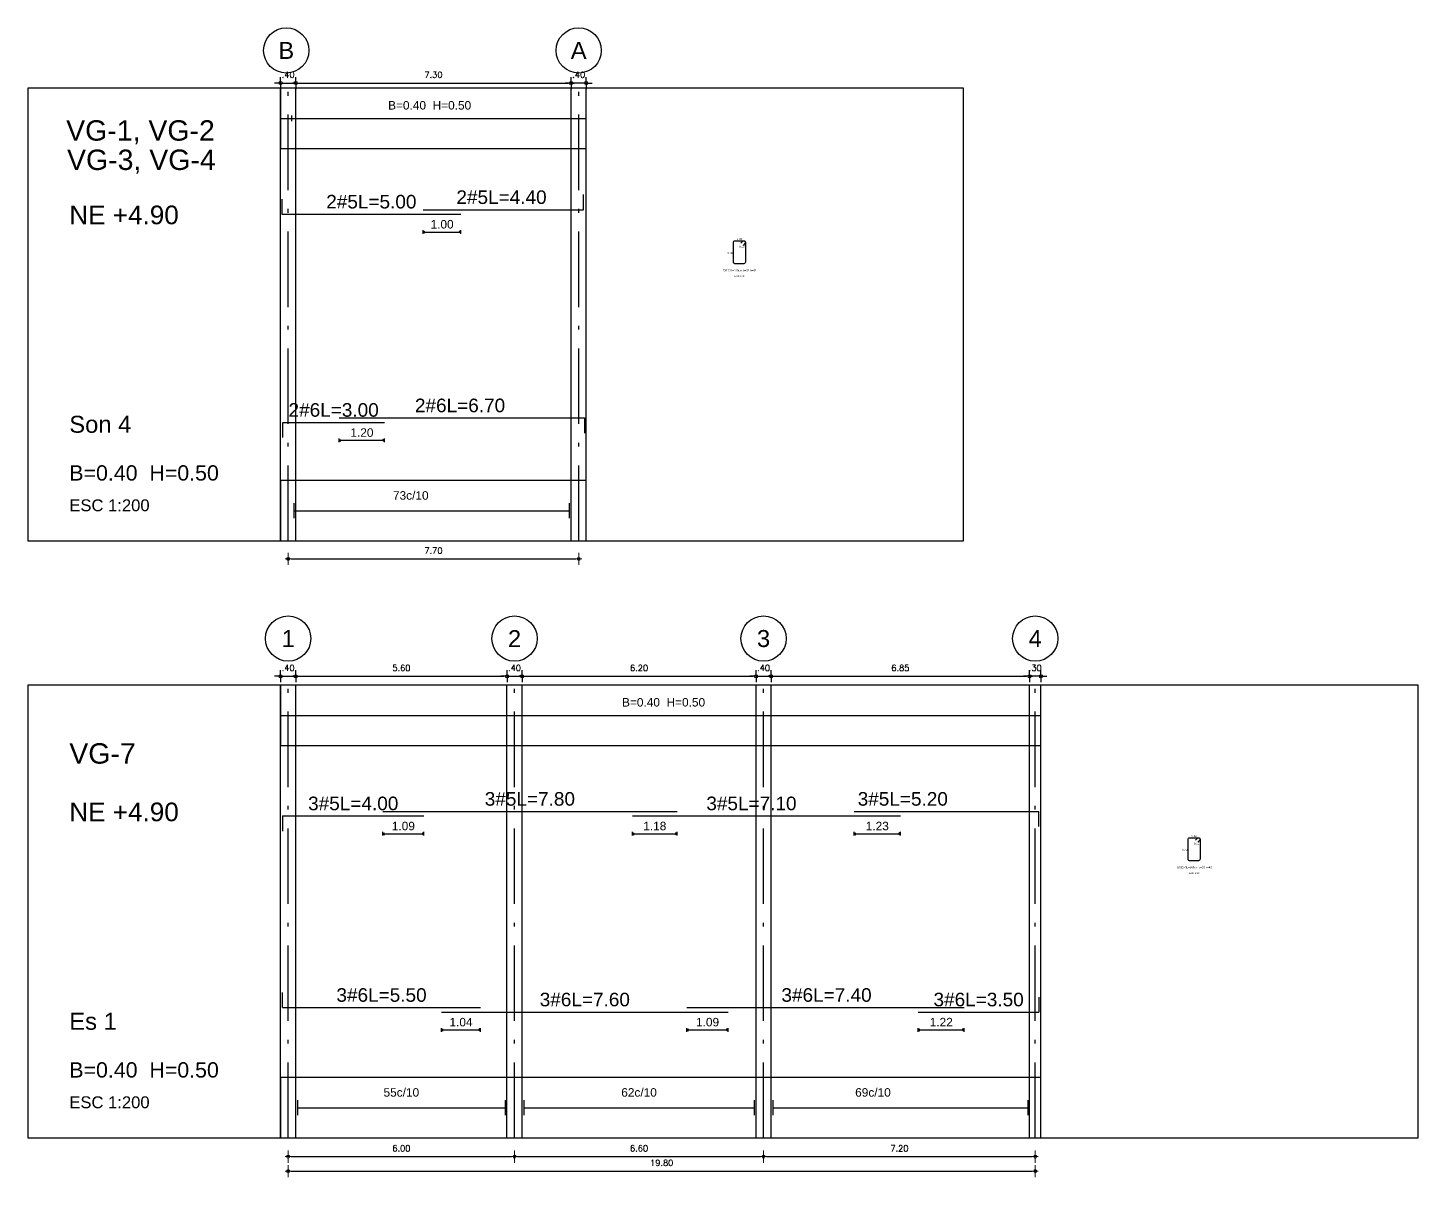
# Model space of a CAD drawing. Header units: feet. Extents: x -398 to 164, y -304 to 319.
# Drawn here: x -398.35 to -361.5, y -283.27 to -252.8 of the extents above; entities that cross this region are included whole.
import ezdxf
from ezdxf.enums import TextEntityAlignment as Align

# ---------------------------------------------------------------- set-up
doc = ezdxf.new("R2010")
doc.units = ezdxf.units.FT
doc.header["$MEASUREMENT"] = 0
doc.linetypes.add('EJES', pattern=[3, 2, -0.5, 0, -0.5])
doc.layers.get('DEFPOINTS').update_dxf_attribs({"lineweight": 0})
for name, color, linetype in [('ACERO', 6, 'Continuous'), ('AXI', 7, 'Continuous'), ('CAJA-EXT', 7, 'Continuous'), ('CAJA-GEN', 4, 'Continuous'), ('Col', 7, 'Continuous'), ('DEF-REF', 7, 'Continuous'), ('DIM', 7, 'Continuous'), ('DIM-COL', 7, 'Continuous'), ('EJES', 9, 'EJES'), ('ESTR', 7, 'Continuous'), ('Estri', 7, 'Continuous'), ('NIVEL', 7, 'Continuous'), ('NOM-DESP', 7, 'Continuous'), ('TEXTO', 7, 'Continuous'), ('TX-EJES', 7, 'Continuous'), ('TX-V', 3, 'Continuous')]:
    doc.layers.add(name, color=color, linetype=linetype)
doc.styles.add('D100N', font='romans.shx', dxfattribs={"height": 0.16})
doc.styles.get("Standard").update_dxf_attribs({"font": 'arial.ttf'})
doc.dimstyles.new('D100', dxfattribs={"dimtxt": 0.15, "dimasz": 0.08, "dimexe": 0, "dimexo": 0, "dimgap": 0.14, "dimtad": 1, "dimzin": 4, "dimdsep": 46, "dimtxsty": 'D100N', "dimblk1": 'DIMBLK', "dimblk2": 'DIMBLK', "dimsah": 1, "dimcen": 0.09, "dimse1": 1, "dimse2": 1, "dimclrd": 9, "dimclre": 256, "dimclrt": 256, "dimadec": 0, "dimazin": 0, "dimtfac": 6, "dimtix": 1, "dimtmove": 2, "dimatfit": 3, "dimfxl": 1, "dimtvp": 0.466667, "dimtolj": 1, "dimtzin": 4, "dimarcsym": 0})

# ---------------------------------------------------------------- blocks, each defined once
blk = doc.blocks.new('DIMBLK')
for q in [(0, 2), (0, -2), (-1, 0), (1, 0)]:
    blk.add_line((0, 0), q)
blk.add_circle((0, 0), 0.5)
blk = doc.blocks.new('*D240')
at = {"layer": 'DEFPOINTS', "color": 9, "lineweight": -2, "transparency": 16777216}
blk.add_line((-391.373, -266.881), (-383.833, -266.881), dxfattribs=at)
at = {"layer": 'DEFPOINTS', "color": 0, "transparency": 16777216}
for p in [(-391.453, -266.404), (-383.753, -266.404), (-383.753, -266.881)]:
    blk.add_point(p, dxfattribs=at)
at = {"layer": 'DEFPOINTS', "color": 9, "lineweight": -2, "transparency": 16777216, "xscale": 0.08, "yscale": 0.08, "zscale": 0.08, "rotation": 180}
blk.add_blockref('DIMBLK', (-391.453, -266.881), dxfattribs=at)
at = {"layer": 'DEFPOINTS', "color": 9, "lineweight": -2, "transparency": 16777216, "xscale": 0.08, "yscale": 0.08, "zscale": 0.08}
blk.add_blockref('DIMBLK', (-383.753, -266.881), dxfattribs=at)
at = {"layer": 'DEFPOINTS', "transparency": 16777216, "insert": (-387.603, -266.661), "char_height": 0.16, "attachment_point": 5, "style": 'D100N'}
blk.add_mtext('\\A1;7.70', dxfattribs=at)
blk = doc.blocks.new('*D245')
at = {"layer": 'DEFPOINTS', "color": 9, "lineweight": -2, "transparency": 16777216}
blk.add_line((-391.373, -282.723), (-385.533, -282.723), dxfattribs=at)
at = {"layer": 'DEFPOINTS', "color": 0, "transparency": 16777216}
for p in [(-391.453, -282.227), (-385.453, -282.227), (-385.453, -282.723)]:
    blk.add_point(p, dxfattribs=at)
at = {"layer": 'DEFPOINTS', "color": 9, "lineweight": -2, "transparency": 16777216, "xscale": 0.08, "yscale": 0.08, "zscale": 0.08, "rotation": 180}
blk.add_blockref('DIMBLK', (-391.453, -282.723), dxfattribs=at)
at = {"layer": 'DEFPOINTS', "color": 9, "lineweight": -2, "transparency": 16777216, "xscale": 0.08, "yscale": 0.08, "zscale": 0.08}
blk.add_blockref('DIMBLK', (-385.453, -282.723), dxfattribs=at)
at = {"layer": 'DEFPOINTS', "transparency": 16777216, "insert": (-388.453, -282.503), "char_height": 0.16, "attachment_point": 5, "style": 'D100N'}
blk.add_mtext('\\A1;6.00', dxfattribs=at)
blk = doc.blocks.new('*D246')
at = {"layer": 'DEFPOINTS', "color": 9, "lineweight": -2, "transparency": 16777216}
blk.add_line((-385.373, -282.723), (-378.933, -282.723), dxfattribs=at)
at = {"layer": 'DEFPOINTS', "color": 0, "transparency": 16777216}
for p in [(-385.453, -282.227), (-378.853, -282.227), (-378.853, -282.723)]:
    blk.add_point(p, dxfattribs=at)
at = {"layer": 'DEFPOINTS', "color": 9, "lineweight": -2, "transparency": 16777216, "xscale": 0.08, "yscale": 0.08, "zscale": 0.08, "rotation": 180}
blk.add_blockref('DIMBLK', (-385.453, -282.723), dxfattribs=at)
at = {"layer": 'DEFPOINTS', "color": 9, "lineweight": -2, "transparency": 16777216, "xscale": 0.08, "yscale": 0.08, "zscale": 0.08}
blk.add_blockref('DIMBLK', (-378.853, -282.723), dxfattribs=at)
at = {"layer": 'DEFPOINTS', "transparency": 16777216, "insert": (-382.153, -282.503), "char_height": 0.16, "attachment_point": 5, "style": 'D100N'}
blk.add_mtext('\\A1;6.60', dxfattribs=at)
blk = doc.blocks.new('*D247')
at = {"layer": 'DEFPOINTS', "color": 9, "lineweight": -2, "transparency": 16777216}
blk.add_line((-378.773, -282.723), (-371.733, -282.723), dxfattribs=at)
at = {"layer": 'DEFPOINTS', "color": 0, "transparency": 16777216}
for p in [(-378.853, -282.227), (-371.653, -282.227), (-371.653, -282.723)]:
    blk.add_point(p, dxfattribs=at)
at = {"layer": 'DEFPOINTS', "color": 9, "lineweight": -2, "transparency": 16777216, "xscale": 0.08, "yscale": 0.08, "zscale": 0.08, "rotation": 180}
blk.add_blockref('DIMBLK', (-378.853, -282.723), dxfattribs=at)
at = {"layer": 'DEFPOINTS', "color": 9, "lineweight": -2, "transparency": 16777216, "xscale": 0.08, "yscale": 0.08, "zscale": 0.08}
blk.add_blockref('DIMBLK', (-371.653, -282.723), dxfattribs=at)
at = {"layer": 'DEFPOINTS', "transparency": 16777216, "insert": (-375.253, -282.503), "char_height": 0.16, "attachment_point": 5, "style": 'D100N'}
blk.add_mtext('\\A1;7.20', dxfattribs=at)
blk = doc.blocks.new('*D248')
at = {"layer": 'DEFPOINTS', "color": 9, "lineweight": -2, "transparency": 16777216}
blk.add_line((-391.373, -283.107), (-371.733, -283.107), dxfattribs=at)
at = {"layer": 'DEFPOINTS', "color": 0, "transparency": 16777216}
for p in [(-391.453, -282.227), (-371.653, -282.227), (-371.653, -283.107)]:
    blk.add_point(p, dxfattribs=at)
at = {"layer": 'DEFPOINTS', "color": 9, "lineweight": -2, "transparency": 16777216, "xscale": 0.08, "yscale": 0.08, "zscale": 0.08, "rotation": 180}
blk.add_blockref('DIMBLK', (-391.453, -283.107), dxfattribs=at)
at = {"layer": 'DEFPOINTS', "color": 9, "lineweight": -2, "transparency": 16777216, "xscale": 0.08, "yscale": 0.08, "zscale": 0.08}
blk.add_blockref('DIMBLK', (-371.653, -283.107), dxfattribs=at)
at = {"layer": 'DEFPOINTS', "transparency": 16777216, "insert": (-381.553, -282.887), "char_height": 0.16, "attachment_point": 5, "style": 'D100N'}
blk.add_mtext('\\A1;19.80', dxfattribs=at)
blk = doc.blocks.new('*D301')
at = {"layer": 'DEFPOINTS', "color": 0, "transparency": 16777216}
for p in [(-391.653, -254.404), (-391.253, -254.268), (-391.253, -254.404)]:
    blk.add_point(p, dxfattribs=at)
at = {"layer": 'DIM', "color": 9, "lineweight": -2, "transparency": 16777216}
for p, q in [((-391.733, -254.268), (-391.813, -254.268)), ((-391.653, -254.268), (-391.253, -254.268)), ((-391.173, -254.268), (-391.093, -254.268))]:
    blk.add_line(p, q, dxfattribs=at)
at = {"layer": 'DIM', "color": 9, "lineweight": -2, "transparency": 16777216, "xscale": 0.08, "yscale": 0.08, "zscale": 0.08}
blk.add_blockref('DIMBLK', (-391.653, -254.268), dxfattribs=at)
at = {"layer": 'DIM', "color": 9, "lineweight": -2, "transparency": 16777216, "xscale": 0.08, "yscale": 0.08, "zscale": 0.08, "rotation": 180}
blk.add_blockref('DIMBLK', (-391.253, -254.268), dxfattribs=at)
at = {"layer": 'DIM', "transparency": 16777216, "insert": (-391.453, -254.048), "char_height": 0.16, "attachment_point": 5, "style": 'D100N'}
blk.add_mtext('\\A1;.40', dxfattribs=at)
blk = doc.blocks.new('*D302')
at = {"layer": 'DEFPOINTS', "color": 0, "transparency": 16777216}
for p in [(-391.253, -254.429), (-383.953, -254.268), (-383.953, -254.429)]:
    blk.add_point(p, dxfattribs=at)
at = {"layer": 'DIM', "color": 9, "lineweight": -2, "transparency": 16777216}
blk.add_line((-391.173, -254.268), (-384.033, -254.268), dxfattribs=at)
at = {"layer": 'DIM', "color": 9, "lineweight": -2, "transparency": 16777216, "xscale": 0.08, "yscale": 0.08, "zscale": 0.08, "rotation": 180}
blk.add_blockref('DIMBLK', (-391.253, -254.268), dxfattribs=at)
at = {"layer": 'DIM', "color": 9, "lineweight": -2, "transparency": 16777216, "xscale": 0.08, "yscale": 0.08, "zscale": 0.08}
blk.add_blockref('DIMBLK', (-383.953, -254.268), dxfattribs=at)
at = {"layer": 'DIM', "transparency": 16777216, "insert": (-387.603, -254.048), "char_height": 0.16, "attachment_point": 5, "style": 'D100N'}
blk.add_mtext('\\A1;7.30', dxfattribs=at)
blk = doc.blocks.new('*D303')
at = {"layer": 'DEFPOINTS', "color": 0, "transparency": 16777216}
for p in [(-383.953, -254.268), (-383.953, -254.429), (-383.553, -254.404)]:
    blk.add_point(p, dxfattribs=at)
at = {"layer": 'DIM', "color": 9, "lineweight": -2, "transparency": 16777216}
for p, q in [((-384.033, -254.268), (-384.113, -254.268)), ((-383.553, -254.268), (-383.953, -254.268)), ((-383.473, -254.268), (-383.393, -254.268))]:
    blk.add_line(p, q, dxfattribs=at)
at = {"layer": 'DIM', "color": 9, "lineweight": -2, "transparency": 16777216, "xscale": 0.08, "yscale": 0.08, "zscale": 0.08}
blk.add_blockref('DIMBLK', (-383.953, -254.268), dxfattribs=at)
at = {"layer": 'DIM', "color": 9, "lineweight": -2, "transparency": 16777216, "xscale": 0.08, "yscale": 0.08, "zscale": 0.08, "rotation": 180}
blk.add_blockref('DIMBLK', (-383.553, -254.268), dxfattribs=at)
at = {"layer": 'DIM', "transparency": 16777216, "insert": (-383.753, -254.048), "char_height": 0.16, "attachment_point": 5, "style": 'D100N'}
blk.add_mtext('\\A1;.40', dxfattribs=at)
blk = doc.blocks.new('*D304')
at = {"layer": 'DEFPOINTS', "color": 0, "transparency": 16777216}
for p in [(-371.803, -269.991), (-371.803, -270.227), (-371.503, -270.227)]:
    blk.add_point(p, dxfattribs=at)
at = {"layer": 'DIM', "color": 9, "lineweight": -2, "transparency": 16777216}
for p, q in [((-371.883, -269.991), (-371.963, -269.991)), ((-371.503, -269.991), (-371.803, -269.991)), ((-371.423, -269.991), (-371.343, -269.991))]:
    blk.add_line(p, q, dxfattribs=at)
at = {"layer": 'DIM', "color": 9, "lineweight": -2, "transparency": 16777216, "xscale": 0.08, "yscale": 0.08, "zscale": 0.08}
blk.add_blockref('DIMBLK', (-371.803, -269.991), dxfattribs=at)
at = {"layer": 'DIM', "color": 9, "lineweight": -2, "transparency": 16777216, "xscale": 0.08, "yscale": 0.08, "zscale": 0.08, "rotation": 180}
blk.add_blockref('DIMBLK', (-371.503, -269.991), dxfattribs=at)
at = {"layer": 'DIM', "transparency": 16777216, "insert": (-371.653, -269.771), "char_height": 0.16, "attachment_point": 5, "style": 'D100N'}
blk.add_mtext('\\A1;.30', dxfattribs=at)
blk = doc.blocks.new('*D305')
at = {"layer": 'DEFPOINTS', "color": 0, "transparency": 16777216}
for p in [(-371.803, -269.991), (-378.653, -270.227), (-371.803, -270.227)]:
    blk.add_point(p, dxfattribs=at)
at = {"layer": 'DIM', "color": 9, "lineweight": -2, "transparency": 16777216}
blk.add_line((-378.573, -269.991), (-371.883, -269.991), dxfattribs=at)
at = {"layer": 'DIM', "color": 9, "lineweight": -2, "transparency": 16777216, "xscale": 0.08, "yscale": 0.08, "zscale": 0.08, "rotation": 180}
blk.add_blockref('DIMBLK', (-378.653, -269.991), dxfattribs=at)
at = {"layer": 'DIM', "color": 9, "lineweight": -2, "transparency": 16777216, "xscale": 0.08, "yscale": 0.08, "zscale": 0.08}
blk.add_blockref('DIMBLK', (-371.803, -269.991), dxfattribs=at)
at = {"layer": 'DIM', "transparency": 16777216, "insert": (-375.228, -269.771), "char_height": 0.16, "attachment_point": 5, "style": 'D100N'}
blk.add_mtext('\\A1;6.85', dxfattribs=at)
blk = doc.blocks.new('*D306')
at = {"layer": 'DEFPOINTS', "color": 0, "transparency": 16777216}
for p in [(-378.653, -269.991), (-379.053, -270.227), (-378.653, -270.227)]:
    blk.add_point(p, dxfattribs=at)
at = {"layer": 'DIM', "color": 9, "lineweight": -2, "transparency": 16777216}
for p, q in [((-379.133, -269.991), (-379.213, -269.991)), ((-379.053, -269.991), (-378.653, -269.991)), ((-378.573, -269.991), (-378.493, -269.991))]:
    blk.add_line(p, q, dxfattribs=at)
at = {"layer": 'DIM', "color": 9, "lineweight": -2, "transparency": 16777216, "xscale": 0.08, "yscale": 0.08, "zscale": 0.08}
blk.add_blockref('DIMBLK', (-379.053, -269.991), dxfattribs=at)
at = {"layer": 'DIM', "color": 9, "lineweight": -2, "transparency": 16777216, "xscale": 0.08, "yscale": 0.08, "zscale": 0.08, "rotation": 180}
blk.add_blockref('DIMBLK', (-378.653, -269.991), dxfattribs=at)
at = {"layer": 'DIM', "transparency": 16777216, "insert": (-378.853, -269.771), "char_height": 0.16, "attachment_point": 5, "style": 'D100N'}
blk.add_mtext('\\A1;.40', dxfattribs=at)
blk = doc.blocks.new('*D307')
at = {"layer": 'DEFPOINTS', "color": 0, "transparency": 16777216}
for p in [(-379.053, -269.991), (-385.253, -270.227), (-379.053, -270.227)]:
    blk.add_point(p, dxfattribs=at)
at = {"layer": 'DIM', "color": 9, "lineweight": -2, "transparency": 16777216}
blk.add_line((-385.173, -269.991), (-379.133, -269.991), dxfattribs=at)
at = {"layer": 'DIM', "color": 9, "lineweight": -2, "transparency": 16777216, "xscale": 0.08, "yscale": 0.08, "zscale": 0.08, "rotation": 180}
blk.add_blockref('DIMBLK', (-385.253, -269.991), dxfattribs=at)
at = {"layer": 'DIM', "color": 9, "lineweight": -2, "transparency": 16777216, "xscale": 0.08, "yscale": 0.08, "zscale": 0.08}
blk.add_blockref('DIMBLK', (-379.053, -269.991), dxfattribs=at)
at = {"layer": 'DIM', "transparency": 16777216, "insert": (-382.153, -269.771), "char_height": 0.16, "attachment_point": 5, "style": 'D100N'}
blk.add_mtext('\\A1;6.20', dxfattribs=at)
blk = doc.blocks.new('*D308')
at = {"layer": 'DEFPOINTS', "color": 0, "transparency": 16777216}
for p in [(-385.253, -269.991), (-385.653, -270.227), (-385.253, -270.227)]:
    blk.add_point(p, dxfattribs=at)
at = {"layer": 'DIM', "color": 9, "lineweight": -2, "transparency": 16777216}
for p, q in [((-385.733, -269.991), (-385.813, -269.991)), ((-385.653, -269.991), (-385.253, -269.991)), ((-385.173, -269.991), (-385.093, -269.991))]:
    blk.add_line(p, q, dxfattribs=at)
at = {"layer": 'DIM', "color": 9, "lineweight": -2, "transparency": 16777216, "xscale": 0.08, "yscale": 0.08, "zscale": 0.08}
blk.add_blockref('DIMBLK', (-385.653, -269.991), dxfattribs=at)
at = {"layer": 'DIM', "color": 9, "lineweight": -2, "transparency": 16777216, "xscale": 0.08, "yscale": 0.08, "zscale": 0.08, "rotation": 180}
blk.add_blockref('DIMBLK', (-385.253, -269.991), dxfattribs=at)
at = {"layer": 'DIM', "transparency": 16777216, "insert": (-385.453, -269.771), "char_height": 0.16, "attachment_point": 5, "style": 'D100N'}
blk.add_mtext('\\A1;.40', dxfattribs=at)
blk = doc.blocks.new('*D309')
at = {"layer": 'DEFPOINTS', "color": 0, "transparency": 16777216}
for p in [(-385.653, -269.991), (-391.253, -270.227), (-385.653, -270.227)]:
    blk.add_point(p, dxfattribs=at)
at = {"layer": 'DIM', "color": 9, "lineweight": -2, "transparency": 16777216}
blk.add_line((-391.173, -269.991), (-385.733, -269.991), dxfattribs=at)
at = {"layer": 'DIM', "color": 9, "lineweight": -2, "transparency": 16777216, "xscale": 0.08, "yscale": 0.08, "zscale": 0.08, "rotation": 180}
blk.add_blockref('DIMBLK', (-391.253, -269.991), dxfattribs=at)
at = {"layer": 'DIM', "color": 9, "lineweight": -2, "transparency": 16777216, "xscale": 0.08, "yscale": 0.08, "zscale": 0.08}
blk.add_blockref('DIMBLK', (-385.653, -269.991), dxfattribs=at)
at = {"layer": 'DIM', "transparency": 16777216, "insert": (-388.453, -269.771), "char_height": 0.16, "attachment_point": 5, "style": 'D100N'}
blk.add_mtext('\\A1;5.60', dxfattribs=at)
blk = doc.blocks.new('*D310')
at = {"layer": 'DEFPOINTS', "color": 0, "transparency": 16777216}
for p in [(-391.253, -269.991), (-391.653, -270.227), (-391.253, -270.227)]:
    blk.add_point(p, dxfattribs=at)
at = {"layer": 'DIM', "color": 9, "lineweight": -2, "transparency": 16777216}
for p, q in [((-391.733, -269.991), (-391.813, -269.991)), ((-391.653, -269.991), (-391.253, -269.991)), ((-391.173, -269.991), (-391.093, -269.991))]:
    blk.add_line(p, q, dxfattribs=at)
at = {"layer": 'DIM', "color": 9, "lineweight": -2, "transparency": 16777216, "xscale": 0.08, "yscale": 0.08, "zscale": 0.08}
blk.add_blockref('DIMBLK', (-391.653, -269.991), dxfattribs=at)
at = {"layer": 'DIM', "color": 9, "lineweight": -2, "transparency": 16777216, "xscale": 0.08, "yscale": 0.08, "zscale": 0.08, "rotation": 180}
blk.add_blockref('DIMBLK', (-391.253, -269.991), dxfattribs=at)
at = {"layer": 'DIM', "transparency": 16777216, "insert": (-391.453, -269.771), "char_height": 0.16, "attachment_point": 5, "style": 'D100N'}
blk.add_mtext('\\A1;.40', dxfattribs=at)

msp = doc.modelspace()

# ---------------------------------------------------------------- linework, layer by layer
at = {"layer": 'ACERO'}
for p, q in [((-391.6035, -273.694), (-391.6035, -274.094)), ((-391.6035, -273.694), (-387.8535, -273.694)), ((-388.9472, -273.574), (-381.1472, -273.574)), ((-382.3249, -273.694), (-375.225, -273.694)), ((-376.4535, -273.574), (-371.5535, -273.574)), ((-371.5535, -273.974), (-371.5535, -273.574)), ((-391.6035, -278.772), (-391.6035, -278.372)), ((-371.5535, -278.492), (-371.5535, -278.892)), ((-391.6035, -278.772), (-386.3535, -278.772)), ((-387.3905, -278.892), (-379.7905, -278.892)), ((-380.8844, -278.772), (-373.5344, -278.772)), ((-374.7535, -278.892), (-371.5535, -278.892))]:
    msp.add_line(p, q, dxfattribs=at)
for points in [[(-391.6237, -257.3455), (-391.6237, -257.7455), (-386.8737, -257.7455)], [(-387.8737, -257.6255), (-383.6237, -257.6255), (-383.6237, -257.2255)], [(-391.5977, -263.6654), (-391.5977, -263.2654), (-388.8977, -263.2654)], [(-390.0977, -263.1454), (-383.5977, -263.1454), (-383.5977, -263.5454)]]:
    msp.add_lwpolyline(points, dxfattribs=at)
for points in [[(-379.4556, -258.511), (-379.4042, -258.4595, -0.6681786), (-379.3335, -258.4888), (-379.3335, -259.0169, -0.4142136), (-379.3749, -259.0583), (-379.612, -259.0583, -0.4142136), (-379.6535, -259.0169), (-379.6535, -258.4888, -0.4142136), (-379.612, -258.4474), (-379.3749, -258.4474, -0.6681786), (-379.3456, -258.5182), (-379.397, -258.5696)], [(-367.4056, -274.3337), (-367.3542, -274.2822, -0.6681786), (-367.2835, -274.3115), (-367.2835, -274.8395, -0.4142136), (-367.3249, -274.881), (-367.562, -274.881, -0.4142136), (-367.6035, -274.8395), (-367.6035, -274.3115, -0.4142136), (-367.562, -274.2701), (-367.3249, -274.2701, -0.6681786), (-367.2956, -274.3409), (-367.347, -274.3923)]]:
    msp.add_lwpolyline(points, format="xyb", dxfattribs=at)
at = {"layer": 'AXI'}
for centre in [(-391.5035, -253.4038), (-383.7535, -253.4038), (-391.4535, -268.9907), (-385.4535, -268.9907), (-378.8535, -268.9907), (-371.6535, -268.9907)]:
    msp.add_circle(centre, 0.6, dxfattribs=at)
at = {"layer": 'CAJA-EXT'}
for points in [[(-391.6535, -256.0038), (-383.5535, -256.0038), (-383.5535, -254.4038), (-391.6535, -254.4038)], [(-391.6535, -266.4038), (-383.5535, -266.4038), (-383.5535, -264.8038), (-391.6535, -264.8038)], [(-391.6535, -271.8265), (-371.5035, -271.8265), (-371.5035, -270.2265), (-391.6535, -270.2265)], [(-391.6535, -282.2265), (-371.5035, -282.2265), (-371.5035, -280.6265), (-391.6535, -280.6265)]]:
    msp.add_lwpolyline(points, close=True, dxfattribs=at)
at = {"layer": 'CAJA-GEN'}
for points in [[(-398.3535, -266.4038), (-373.5535, -266.4038), (-373.5535, -254.4038), (-398.3535, -254.4038)], [(-398.3535, -282.2265), (-361.5035, -282.2265), (-361.5035, -270.2265), (-398.3535, -270.2265)]]:
    msp.add_lwpolyline(points, close=True, dxfattribs=at)
at = {"layer": 'Col'}
for p, q in [((-391.6535, -260.4038), (-391.6535, -254.4038)), ((-391.2535, -260.4038), (-391.2535, -254.4038)), ((-383.9535, -260.4038), (-383.9535, -254.4038)), ((-383.5535, -260.4038), (-383.5535, -254.4038)), ((-391.6535, -266.4038), (-391.6535, -260.4038)), ((-391.2535, -266.4038), (-391.2535, -260.4038)), ((-383.9535, -266.4038), (-383.9535, -260.4038)), ((-383.5535, -266.4038), (-383.5535, -260.4038)), ((-391.6535, -276.2265), (-391.6535, -270.2265)), ((-391.2535, -276.2265), (-391.2535, -270.2265)), ((-385.6535, -276.2265), (-385.6535, -270.2265)), ((-385.2535, -276.2265), (-385.2535, -270.2265)), ((-379.0535, -276.2265), (-379.0535, -270.2265)), ((-378.6535, -276.2265), (-378.6535, -270.2265)), ((-371.8035, -276.2265), (-371.8035, -270.2265)), ((-371.5035, -276.2265), (-371.5035, -270.2265)), ((-391.6535, -282.2265), (-391.6535, -276.2265)), ((-391.2535, -282.2265), (-391.2535, -276.2265)), ((-385.6535, -282.2265), (-385.6535, -276.2265)), ((-385.2535, -282.2265), (-385.2535, -276.2265)), ((-379.0535, -282.2265), (-379.0535, -276.2265)), ((-378.6535, -282.2265), (-378.6535, -276.2265)), ((-371.8035, -282.2265), (-371.8035, -276.2265)), ((-371.5035, -282.2265), (-371.5035, -276.2265))]:
    msp.add_line(p, q, dxfattribs=at)
at = {"layer": 'DIM'}
for p, q in [((-387.8737, -258.2671), (-387.8737, -258.1671)), ((-387.8737, -258.2171), (-387.8304, -258.1921)), ((-387.8737, -258.2171), (-387.8304, -258.2421)), ((-387.8737, -258.2171), (-386.8737, -258.2171)), ((-386.8737, -258.2171), (-386.917, -258.1921)), ((-386.8737, -258.2171), (-386.917, -258.2421)), ((-386.8737, -258.2671), (-386.8737, -258.1671)), ((-390.0977, -263.787), (-390.0977, -263.687)), ((-390.0977, -263.737), (-390.0544, -263.712)), ((-390.0977, -263.737), (-390.0544, -263.762)), ((-390.0977, -263.737), (-388.8977, -263.737)), ((-388.8977, -263.737), (-388.941, -263.712)), ((-388.8977, -263.737), (-388.941, -263.762)), ((-388.8977, -263.787), (-388.8977, -263.687)), ((-388.9472, -274.2157), (-388.9472, -274.1157)), ((-388.9472, -274.1657), (-388.9039, -274.1407)), ((-387.8535, -274.1657), (-387.8968, -274.1407)), ((-387.8535, -274.2157), (-387.8535, -274.1157)), ((-382.3249, -274.2157), (-382.3249, -274.1157)), ((-382.3249, -274.1657), (-382.2816, -274.1407)), ((-381.1472, -274.1657), (-381.1905, -274.1407)), ((-381.1472, -274.2157), (-381.1472, -274.1157)), ((-376.4535, -274.2157), (-376.4535, -274.1157)), ((-376.4535, -274.1657), (-376.4102, -274.1407)), ((-375.225, -274.1657), (-375.2683, -274.1407)), ((-375.225, -274.2157), (-375.225, -274.1157)), ((-388.9472, -274.1657), (-388.9039, -274.1907)), ((-388.9472, -274.1657), (-387.8535, -274.1657)), ((-387.8535, -274.1657), (-387.8968, -274.1907)), ((-382.3249, -274.1657), (-382.2816, -274.1907)), ((-382.3249, -274.1657), (-381.1472, -274.1657)), ((-381.1472, -274.1657), (-381.1905, -274.1907)), ((-376.4535, -274.1657), (-376.4102, -274.1907)), ((-376.4535, -274.1657), (-375.225, -274.1657)), ((-375.225, -274.1657), (-375.2683, -274.1907)), ((-387.3905, -279.4136), (-387.3905, -279.3136)), ((-386.3535, -279.4136), (-386.3535, -279.3136)), ((-380.8844, -279.4136), (-380.8844, -279.3136)), ((-379.7905, -279.4136), (-379.7905, -279.3136)), ((-374.7535, -279.4136), (-374.7535, -279.3136)), ((-373.5344, -279.4136), (-373.5344, -279.3136)), ((-387.3905, -279.3636), (-387.3472, -279.3386)), ((-387.3905, -279.3636), (-387.3472, -279.3886)), ((-387.3905, -279.3636), (-386.3535, -279.3636)), ((-386.3535, -279.3636), (-386.3968, -279.3386)), ((-386.3535, -279.3636), (-386.3968, -279.3886)), ((-380.8844, -279.3636), (-380.8411, -279.3386)), ((-380.8844, -279.3636), (-380.8411, -279.3886)), ((-380.8844, -279.3636), (-379.7905, -279.3636)), ((-379.7905, -279.3636), (-379.8338, -279.3386)), ((-379.7905, -279.3636), (-379.8338, -279.3886)), ((-374.7535, -279.3636), (-374.7102, -279.3386)), ((-374.7535, -279.3636), (-374.7102, -279.3886)), ((-374.7535, -279.3636), (-373.5344, -279.3636)), ((-373.5344, -279.3636), (-373.5777, -279.3386)), ((-373.5344, -279.3636), (-373.5777, -279.3886))]:
    msp.add_line(p, q, dxfattribs=at)
at = {"layer": 'DIM-COL'}
for p, q in [((-391.6535, -255.2788), (-391.6535, -255.1288)), ((-391.6535, -255.2038), (-383.5535, -255.2038)), ((-391.6535, -255.2038), (-383.5535, -255.2038)), ((-391.3535, -255.2788), (-391.3535, -255.1288)), ((-391.3535, -255.2788), (-391.3535, -255.1288)), ((-391.3535, -255.2038), (-383.9535, -255.2038)), ((-383.9535, -255.2788), (-383.9535, -255.1288)), ((-383.9535, -255.2788), (-383.9535, -255.1288)), ((-383.5535, -255.2788), (-383.5535, -255.1288)), ((-391.6535, -271.1015), (-391.6535, -270.9515)), ((-391.6535, -271.0265), (-371.5035, -271.0265)), ((-391.6535, -271.0265), (-371.5035, -271.0265)), ((-391.2535, -271.1015), (-391.2535, -270.9515)), ((-391.2535, -271.1015), (-391.2535, -270.9515)), ((-391.2535, -271.0265), (-371.8035, -271.0265)), ((-385.6535, -271.1015), (-385.6535, -270.9515)), ((-385.2535, -271.1015), (-385.2535, -270.9515)), ((-379.0535, -271.1015), (-379.0535, -270.9515)), ((-378.6535, -271.1015), (-378.6535, -270.9515)), ((-371.8035, -271.1015), (-371.8035, -270.9515)), ((-371.8035, -271.1015), (-371.8035, -270.9515)), ((-371.5035, -271.1015), (-371.5035, -270.9515))]:
    msp.add_line(p, q, dxfattribs=at)
at = {"layer": 'EJES'}
for p, q in [((-391.4535, -266.4038), (-391.4535, -254.0038)), ((-383.7535, -266.4038), (-383.7535, -254.0038)), ((-391.4535, -282.2265), (-391.4535, -269.8265)), ((-385.4535, -282.2265), (-385.4535, -269.8265)), ((-378.8535, -282.2265), (-378.8535, -269.8265)), ((-371.6535, -282.2265), (-371.6535, -269.8265))]:
    msp.add_line(p, q, dxfattribs=at)
at = {"layer": 'Estri'}
for p, q in [((-391.3035, -265.4038), (-391.3035, -265.8038)), ((-391.3035, -265.6038), (-384.0035, -265.6038)), ((-384.0035, -265.4038), (-384.0035, -265.8038)), ((-391.2035, -281.2265), (-391.2035, -281.6265)), ((-391.2035, -281.4265), (-385.7035, -281.4265)), ((-385.7035, -281.2265), (-385.7035, -281.6265)), ((-385.2035, -281.2265), (-385.2035, -281.6265)), ((-385.2035, -281.4265), (-379.1035, -281.4265)), ((-379.1035, -281.2265), (-379.1035, -281.6265)), ((-378.6035, -281.2265), (-378.6035, -281.6265)), ((-378.6035, -281.4265), (-371.8535, -281.4265)), ((-371.8535, -281.2265), (-371.8535, -281.6265)), ((-371.8535, -281.2265), (-371.8535, -281.6265)), ((-371.8535, -281.4265), (-371.8535, -281.4265))]:
    msp.add_line(p, q, dxfattribs=at)

# ---------------------------------------------------------------- texts
at = {"layer": 'AXI'}
for p in [(-397.2535, -264.8038), (-397.2535, -280.6265)]:
    msp.add_text('B=0.40  H=0.50', height=0.405, dxfattribs=at).set_placement(p)
at = {"layer": 'DEF-REF'}
for s, p in [('2#5L=4.40', (-385.7987, -257.4722)), ('2#5L=5.00', (-389.2487, -257.5922)), ('2#6L=6.70', (-386.8977, -262.9921)), ('2#6L=3.00', (-390.2477, -263.1121)), ('3#5L=7.80', (-385.0472, -273.4208)), ('3#5L=5.20', (-375.1633, -273.4208)), ('3#5L=4.00', (-389.7285, -273.5408)), ('3#5L=7.10', (-379.1749, -273.5408)), ('3#6L=5.50', (-388.9785, -278.6187)), ('3#6L=7.60', (-383.5905, -278.7387)), ('3#6L=7.40', (-377.1844, -278.6187)), ('3#6L=3.50', (-373.1535, -278.7387))]:
    msp.add_text(s, height=0.36, dxfattribs=at).set_placement(p, align=Align.CENTER)
at = {"layer": 'DIM'}
for s, p in [('1.00', (-387.3737, -258.1238)), ('1.20', (-389.4977, -263.6437)), ('1.09', (-388.4003, -274.0724)), ('1.18', (-381.7361, -274.0724)), ('1.23', (-375.8392, -274.0724)), ('1.04', (-386.872, -279.2703)), ('1.09', (-380.3375, -279.2703)), ('1.22', (-374.1439, -279.2703))]:
    msp.add_text(s, height=0.225, dxfattribs=at).set_placement(p, align=Align.CENTER)
at = {"layer": 'ESTR'}
for s, height, p in [('0.32', 0.05236, (-379.4935, -258.4262)), ('0.10', 0.05236, (-379.4264, -258.6303)), ('0.42', 0.05236, (-379.7332, -258.7969)), ('73E#3L=168cm b=32 h=42', 0.052364, (-379.4935, -259.26)), ('0.32', 0.05236, (-367.4435, -274.2489)), ('0.10', 0.05236, (-367.3764, -274.453)), ('0.42', 0.05236, (-367.6832, -274.6196)), (' 186E#3L=168cm b=32 h=42', 0.052364, (-367.4435, -275.0827))]:
    msp.add_text(s, height=height, dxfattribs=at).set_placement(p, align=Align.CENTER)
at = {"layer": 'NIVEL'}
for p in [(-397.2535, -258.0106), (-397.2535, -273.8333)]:
    msp.add_text('NE +4.90', height=0.495, dxfattribs=at).set_placement(p)
at = {"layer": 'NOM-DESP'}
for s, p in [('VG-1, VG-2', (-397.337, -255.7945)), ('VG-3, VG-4', (-397.3134, -256.5716)), ('VG-7', (-397.2535, -272.3066))]:
    msp.add_text(s, height=0.54, dxfattribs=at).set_placement(p)
at = {"layer": 'TEXTO'}
for s, p in [('B=0.40  H=0.50', (-387.7035, -254.9705)), ('73c/10', (-388.2035, -265.3105)), ('B=0.40  H=0.50', (-381.5035, -270.7932)), ('55c/10', (-388.4535, -281.1332)), ('62c/10', (-382.1535, -281.1332)), ('69c/10', (-375.9535, -281.1332))]:
    msp.add_text(s, height=0.225, dxfattribs=at).set_placement(p, align=Align.CENTER)
for p in [(-379.348, -259.4093), (-367.298, -275.232)]:
    msp.add_text('ESC 1:20', height=0.04582, dxfattribs=at).set_placement(p, align=Align.RIGHT)
for p in [(-397.2535, -265.6172), (-397.2535, -281.4399)]:
    msp.add_text('ESC 1:200', height=0.315, dxfattribs=at).set_placement(p)
at = {"layer": 'TX-EJES'}
for s, p in [('B', (-391.5035, -253.4038)), ('A', (-383.7535, -253.4038)), ('1', (-391.4535, -268.9907)), ('2', (-385.4535, -268.9907)), ('3', (-378.8535, -268.9907)), ('4', (-371.6535, -268.9907))]:
    msp.add_text(s, height=0.45, dxfattribs=at).set_placement(p, align=Align.MIDDLE)
at = {"layer": 'TX-V'}
for s, p in [('Son 4', (-397.2535, -263.5372)), ('Es 1', (-397.2535, -279.3599))]:
    msp.add_text(s, height=0.45, dxfattribs=at).set_placement(p)

# ---------------------------------------------------------------- dimensions: what is measured, and where the dimension line sits
at = {"layer": 'DEFPOINTS'}
for base, p1, p2, picture, middle in [((-383.7535, -266.8805), (-391.4535, -266.4038), (-383.7535, -266.4038), '*D240', (-387.6035, -266.6605)), ((-385.4535, -282.7226), (-391.4535, -282.2265), (-385.4535, -282.2265), '*D245', (-388.4535, -282.5026)), ((-371.6535, -283.1074), (-391.4535, -282.2265), (-371.6535, -282.2265), '*D248', (-381.5535, -282.8874)), ((-378.8535, -282.7226), (-385.4535, -282.2265), (-378.8535, -282.2265), '*D246', (-382.1535, -282.5026)), ((-371.6535, -282.7226), (-378.8535, -282.2265), (-371.6535, -282.2265), '*D247', (-375.2535, -282.5026))]:
    dim = msp.add_linear_dim(base=base, p1=p1, p2=p2, dimstyle='D100', override={"dimfxl": 0}, dxfattribs=at)
    dim.commit()
    dim.dimension.update_dxf_attribs({"geometry": picture, "text_midpoint": middle})
at = {"layer": 'DIM'}
for base, p1, p2, picture, middle in [((-391.2535, -254.2683), (-391.6535, -254.4038), (-391.2535, -254.4038), '*D301', (-391.4535, -254.0483)), ((-383.9535, -254.2683), (-391.2535, -254.4285), (-383.9535, -254.4285), '*D302', (-387.6035, -254.0483)), ((-383.9535, -254.2683), (-383.5535, -254.4038), (-383.9535, -254.4285), '*D303', (-383.7535, -254.0483)), ((-391.2535, -269.991), (-391.6535, -270.2265), (-391.2535, -270.2265), '*D310', (-391.4535, -269.771)), ((-385.6535, -269.991), (-391.2535, -270.2265), (-385.6535, -270.2265), '*D309', (-388.4535, -269.771)), ((-385.2535, -269.991), (-385.6535, -270.2265), (-385.2535, -270.2265), '*D308', (-385.4535, -269.771)), ((-379.0535, -269.991), (-385.2535, -270.2265), (-379.0535, -270.2265), '*D307', (-382.1535, -269.771)), ((-378.6535, -269.991), (-379.0535, -270.2265), (-378.6535, -270.2265), '*D306', (-378.8535, -269.771)), ((-371.8035, -269.991), (-378.6535, -270.2265), (-371.8035, -270.2265), '*D305', (-375.2285, -269.771)), ((-371.8035, -269.991), (-371.5035, -270.2265), (-371.8035, -270.2265), '*D304', (-371.6535, -269.771))]:
    dim = msp.add_linear_dim(base=base, p1=p1, p2=p2, dimstyle='D100', override={"dimfxl": 0}, dxfattribs=at)
    dim.commit()
    dim.dimension.update_dxf_attribs({"geometry": picture, "text_midpoint": middle})

doc.saveas('drawing.dxf')
